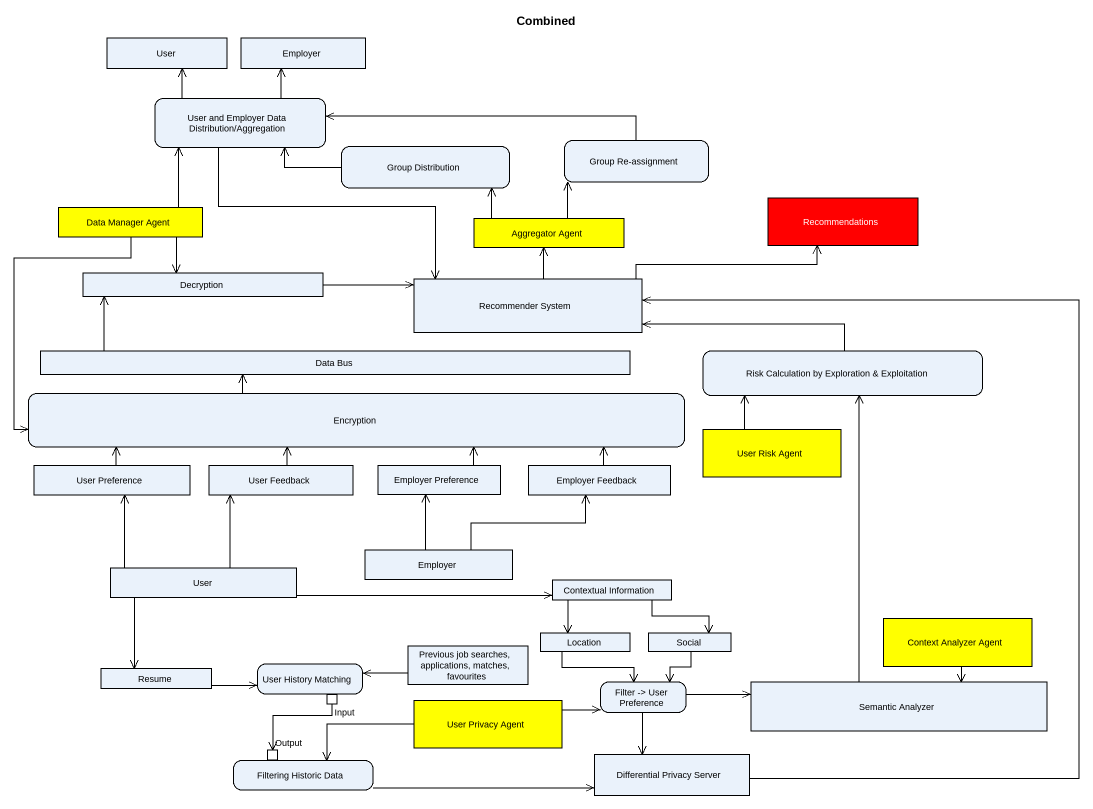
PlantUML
@startuml
title Combined
hide empty description
state User <<object>>
state Employer <<object>>
state "User and Employer Data Distribution/Aggregation" as User_and_Employer_Data
state "Group Distribution" as Group_Distribution
state "Group Re-assignment" as Group_Re_assignment
state "Data Manager Agent" as Data_Manager_Agent <<object>> #FFFF00
state Recommendations <<object>> #FF0000
state "Aggregator Agent" as Aggregator_Agent <<object>> #FFFF00
state Decryption <<object>>
state "Recommender System" as Recommender_System <<object>>
state "Data Bus" as Data_Bus <<object>>
state "Risk Calculation by Exploration & Exploitation" as Risk_Calculation_by
state Encryption
state "User Risk Agent" as User_Risk_Agent <<object>> #FFFF00
state "User Preference" as User_Preference <<object>>
state "User Feedback" as User_Feedback <<object>>
state "Employer Preference" as Employer_Preference <<object>>
state "Employer Feedback" as Employer_Feedback <<object>>
state "Employer" as Employer_2 <<object>>
state "User" as User_2 <<object>>
state "Contextual Information" as Contextual_Information <<object>>
state Location <<object>>
state Social <<object>>
state "Context Analyzer Agent" as Context_Analyzer_Agent <<object>> #FFFF00
state Resume <<object>>
state "User History Matching" as User_History_Matching {
  state Input <<outputPin>>
}
state "Previous job searches, applications, matches, favourites" as Previous_job_searches <<object>>
state "User Privacy Agent" as User_Privacy_Agent <<object>> #FFFF00
state "Filter -> User Preference" as Filter_User_Preference
state "Semantic Analyzer" as Semantic_Analyzer <<object>>
state "Differential Privacy Server" as Differential_Privacy_Server <<object>>
state "Filtering Historic Data" as Filtering_Historic_Data {
  state Output <<inputPin>>
}
User_and_Employer_Data -up-> User
User_and_Employer_Data -up-> Employer
User_and_Employer_Data --> Recommender_System
Group_Distribution -left-> User_and_Employer_Data
Group_Re_assignment -left-> User_and_Employer_Data
Data_Manager_Agent -up-> User_and_Employer_Data
Data_Manager_Agent --> Decryption
Data_Manager_Agent --> Encryption
Aggregator_Agent -left-> Group_Distribution
Aggregator_Agent -up-> Group_Re_assignment
Decryption -right-> Recommender_System
Recommender_System -right-> Recommendations
Recommender_System -up-> Aggregator_Agent
Data_Bus -left-> Decryption
Risk_Calculation_by -left-> Recommender_System
Encryption -up-> Data_Bus
User_Risk_Agent -up-> Risk_Calculation_by
User_Preference -right-> Encryption
User_Feedback -up-> Encryption
Employer_Preference -up-> Encryption
Employer_Feedback -left-> Encryption
Employer_2 -up-> Employer_Preference
Employer_2 -right-> Employer_Feedback
User_2 -up-> User_Preference
User_2 -up-> User_Feedback
User_2 -right-> Contextual_Information
User_2 --> Resume
Contextual_Information --> Location
Contextual_Information --> Social
Location --> Filter_User_Preference
Social --> Filter_User_Preference
Context_Analyzer_Agent --> Semantic_Analyzer
Resume -right-> User_History_Matching
Previous_job_searches -left-> User_History_Matching
Input --> Output
User_Privacy_Agent -right-> Filter_User_Preference
User_Privacy_Agent -left-> Filtering_Historic_Data
Filter_User_Preference -right-> Semantic_Analyzer
Filter_User_Preference --> Differential_Privacy_Server
Semantic_Analyzer -up-> Risk_Calculation_by
Differential_Privacy_Server -up-> Recommender_System
Filtering_Historic_Data -right-> Differential_Privacy_Server
@enduml
